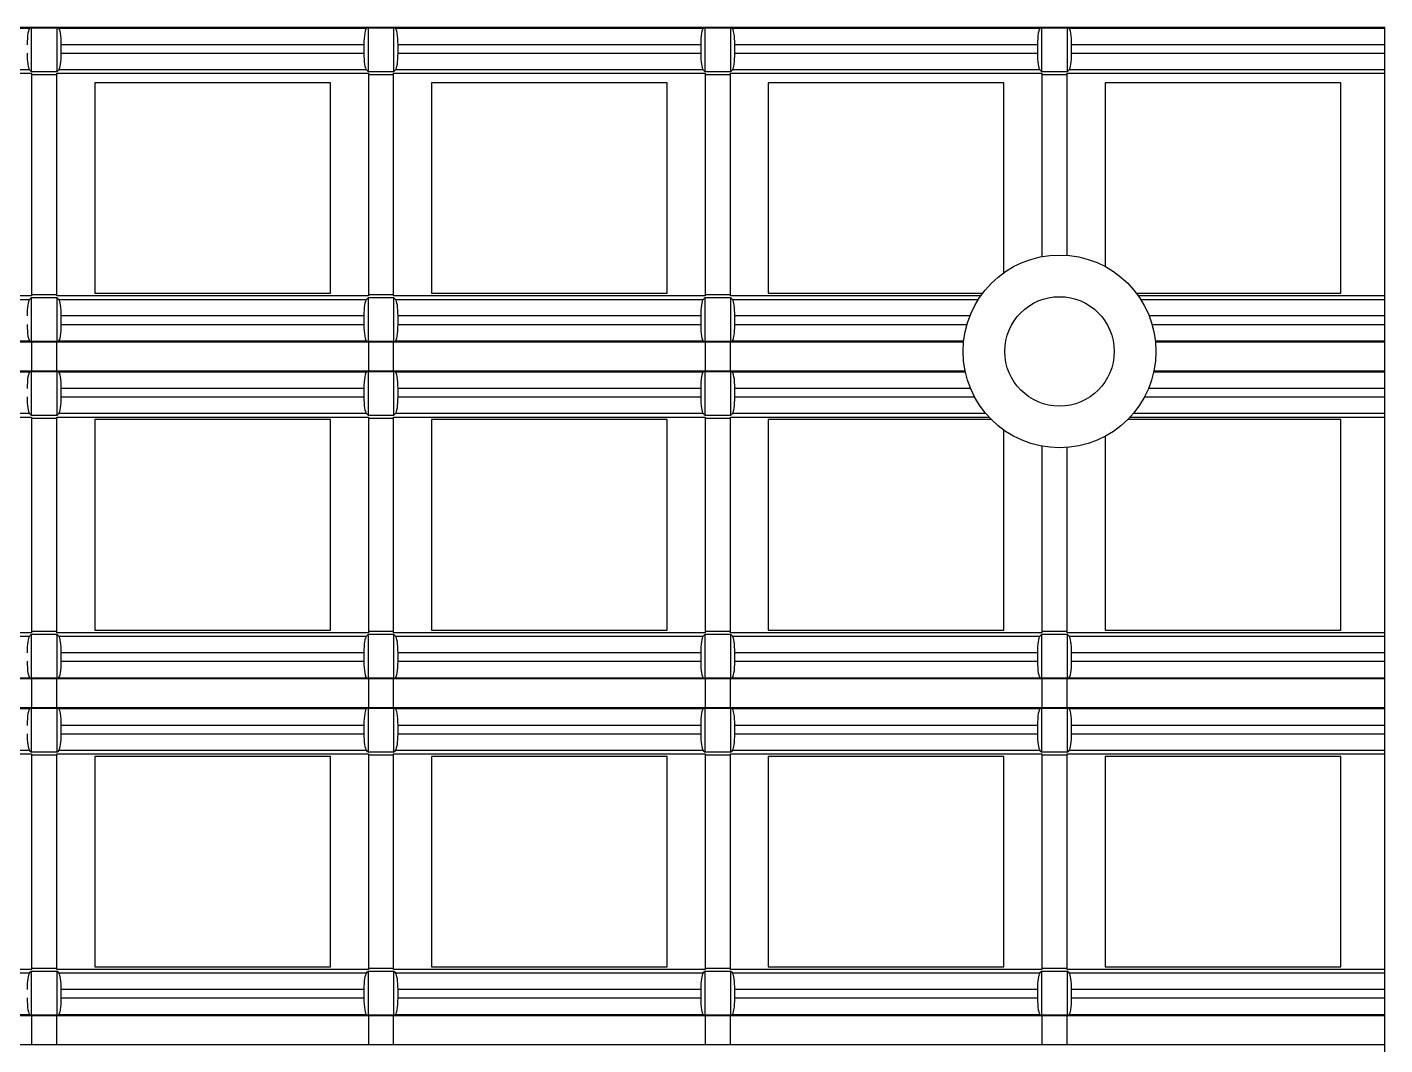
# Model space of a CAD drawing. Header units: inches. Extents: x 0 to 653, y 0 to 346.
# Drawn here: x 111.72 to 127.84, y 307.2 to 319.29 of the extents above; entities that cross this region are included whole.
import ezdxf

# ---------------------------------------------------------------- set-up
doc = ezdxf.new("R2010")
doc.units = ezdxf.units.IN
doc.header["$LTSCALE"] = 35.925693
doc.header["$MEASUREMENT"] = 0
doc.layers.get('0').update_dxf_attribs({"linetype": 'CONTINUOUS'})
doc.layers.add('2', color=7, linetype='CONTINUOUS')
doc.layers.add('71', color=7, linetype='CONTINUOUS')

msp = doc.modelspace()

# ---------------------------------------------------------------- linework, layer by layer
at = {"color": 3, "linetype": 'Continuous'}
msp.add_circle((123.981, 315.44), 0.65, dxfattribs=at)
at = {"layer": '2', "color": 132, "linetype": 'Continuous', "true_color": 0x00cccc}
for p, q in [((0, 319.291), (127.845, 319.291)), ((127.845, 319.287), (0, 319.287)), ((127.845, 191.471), (127.845, 319.291)), ((108.09, 319.28), (111.753, 319.28)), ((111.772, 319.284), (111.753, 319.28)), ((111.772, 318.76), (111.772, 319.284)), ((111.772, 319.284), (112.072, 319.284)), ((112.072, 319.284), (112.072, 318.76)), ((112.09, 319.28), (112.072, 319.284)), ((112.09, 319.28), (115.753, 319.28)), ((115.772, 319.284), (115.753, 319.28)), ((115.772, 318.76), (115.772, 319.284)), ((115.772, 319.284), (116.072, 319.284)), ((116.072, 319.284), (116.072, 318.76)), ((116.09, 319.28), (116.072, 319.284)), ((116.09, 319.28), (119.753, 319.28)), ((119.771, 319.284), (119.753, 319.28)), ((119.771, 318.76), (119.771, 319.284)), ((119.771, 319.284), (120.071, 319.284)), ((120.071, 319.284), (120.071, 318.76)), ((120.09, 319.28), (120.071, 319.284)), ((120.09, 319.28), (123.753, 319.28)), ((123.771, 319.284), (123.753, 319.28)), ((123.771, 318.76), (123.771, 319.284)), ((123.771, 319.284), (124.071, 319.284)), ((124.071, 319.284), (124.071, 318.76)), ((124.09, 319.28), (124.071, 319.284)), ((124.09, 319.28), (127.845, 319.28)), ((112.124, 318.981), (112.124, 319.08)), ((115.719, 319.08), (112.124, 319.08)), ((112.124, 318.981), (115.719, 318.981)), ((115.719, 319.08), (115.719, 318.981)), ((116.124, 318.981), (116.124, 319.08)), ((119.719, 319.08), (116.124, 319.08)), ((116.124, 318.981), (119.719, 318.981)), ((119.719, 319.08), (119.719, 318.981)), ((120.124, 318.981), (120.124, 319.08)), ((123.719, 319.08), (120.124, 319.08)), ((120.124, 318.981), (123.719, 318.981)), ((123.719, 319.08), (123.719, 318.981)), ((124.124, 318.981), (124.124, 319.08)), ((127.845, 319.08), (124.124, 319.08)), ((124.124, 318.981), (127.845, 318.981)), ((108.072, 318.743), (111.772, 318.743)), ((111.748, 318.784), (108.095, 318.784)), ((111.748, 318.784), (111.772, 318.76)), ((112.072, 318.76), (111.772, 318.76)), ((111.772, 318.743), (111.772, 316.099)), ((112.072, 318.725), (111.772, 318.725)), ((112.072, 318.76), (112.095, 318.784)), ((112.072, 316.099), (112.072, 318.743)), ((112.072, 318.743), (115.772, 318.743)), ((115.748, 318.784), (112.095, 318.784)), ((115.748, 318.784), (115.772, 318.76)), ((116.072, 318.76), (115.772, 318.76)), ((115.772, 318.743), (115.772, 316.099)), ((116.072, 318.725), (115.772, 318.725)), ((116.072, 318.76), (116.095, 318.784)), ((116.072, 316.099), (116.072, 318.743)), ((116.072, 318.743), (119.771, 318.743)), ((119.748, 318.784), (116.095, 318.784)), ((119.748, 318.784), (119.771, 318.76)), ((120.071, 318.76), (119.771, 318.76)), ((119.771, 318.743), (119.771, 316.099)), ((120.071, 318.725), (119.771, 318.725)), ((120.071, 318.76), (120.095, 318.784)), ((120.071, 316.099), (120.071, 318.743)), ((120.071, 318.743), (123.771, 318.743)), ((123.748, 318.784), (120.095, 318.784)), ((123.748, 318.784), (123.771, 318.76)), ((124.071, 318.76), (123.771, 318.76)), ((123.771, 318.743), (123.771, 316.566)), ((124.071, 318.725), (123.771, 318.725)), ((124.071, 318.76), (124.095, 318.784)), ((124.071, 316.582), (124.071, 318.743)), ((124.071, 318.743), (127.845, 318.743)), ((127.845, 318.784), (124.095, 318.784)), ((112.522, 318.63), (112.522, 316.13)), ((115.322, 318.63), (112.522, 318.63)), ((115.322, 316.13), (115.322, 318.63)), ((116.522, 318.63), (116.522, 316.13)), ((119.321, 318.63), (116.522, 318.63)), ((119.321, 316.13), (119.321, 318.63)), ((120.521, 318.63), (120.521, 316.13)), ((123.321, 318.63), (120.521, 318.63)), ((123.321, 316.376), (123.321, 318.63)), ((124.521, 318.63), (124.521, 316.45)), ((127.321, 318.63), (124.521, 318.63)), ((127.321, 316.13), (127.321, 318.63)), ((111.772, 316.099), (108.072, 316.099)), ((111.772, 316.081), (111.748, 316.058)), ((111.772, 316.116), (112.072, 316.116)), ((111.772, 315.558), (111.772, 316.081)), ((111.772, 316.081), (112.072, 316.081)), ((115.772, 316.099), (112.072, 316.099)), ((112.072, 316.081), (112.072, 315.558)), ((112.095, 316.058), (112.072, 316.081)), ((112.522, 316.13), (115.322, 316.13)), ((115.772, 316.081), (115.748, 316.058)), ((115.772, 316.116), (116.072, 316.116)), ((115.772, 315.558), (115.772, 316.081)), ((115.772, 316.081), (116.072, 316.081)), ((119.771, 316.099), (116.072, 316.099)), ((116.072, 316.081), (116.072, 315.558)), ((116.095, 316.058), (116.072, 316.081)), ((116.522, 316.13), (119.321, 316.13)), ((119.771, 316.081), (119.748, 316.058)), ((119.771, 316.116), (120.071, 316.116)), ((119.771, 315.558), (119.771, 316.081)), ((119.771, 316.081), (120.071, 316.081)), ((123.044, 316.099), (120.071, 316.099)), ((120.071, 316.081), (120.071, 315.558)), ((120.095, 316.058), (120.071, 316.081)), ((120.521, 316.13), (123.067, 316.13)), ((124.895, 316.13), (127.321, 316.13)), ((127.845, 316.099), (124.918, 316.099)), ((108.095, 316.058), (111.748, 316.058)), ((112.095, 316.058), (115.748, 316.058)), ((116.095, 316.058), (119.748, 316.058)), ((120.095, 316.058), (123.017, 316.058)), ((124.946, 316.058), (127.845, 316.058)), ((112.124, 315.761), (112.124, 315.861)), ((115.719, 315.861), (112.124, 315.861)), ((112.124, 315.761), (115.719, 315.761)), ((115.719, 315.861), (115.719, 315.761)), ((116.124, 315.761), (116.124, 315.861)), ((119.719, 315.861), (116.124, 315.861)), ((116.124, 315.761), (119.719, 315.761)), ((119.719, 315.861), (119.719, 315.761)), ((120.124, 315.761), (120.124, 315.861)), ((122.916, 315.861), (120.124, 315.861)), ((120.124, 315.761), (122.882, 315.761)), ((127.845, 315.861), (125.046, 315.861)), ((125.081, 315.761), (127.845, 315.761)), ((108.072, 315.554), (111.772, 315.554)), ((111.753, 315.561), (108.09, 315.561)), ((111.753, 315.561), (111.772, 315.558)), ((112.072, 315.558), (111.772, 315.558)), ((111.772, 315.554), (111.772, 315.206)), ((112.072, 315.551), (111.772, 315.551)), ((112.072, 315.558), (112.09, 315.561)), ((112.072, 315.206), (112.072, 315.554)), ((112.072, 315.554), (115.772, 315.554)), ((115.753, 315.561), (112.09, 315.561)), ((115.753, 315.561), (115.772, 315.558)), ((116.072, 315.558), (115.772, 315.558)), ((115.772, 315.554), (115.772, 315.206)), ((116.072, 315.551), (115.772, 315.551)), ((116.072, 315.558), (116.09, 315.561)), ((116.072, 315.206), (116.072, 315.554)), ((116.072, 315.554), (119.771, 315.554)), ((119.753, 315.561), (116.09, 315.561)), ((119.753, 315.561), (119.771, 315.558)), ((120.071, 315.558), (119.771, 315.558)), ((119.771, 315.554), (119.771, 315.206)), ((120.071, 315.551), (119.771, 315.551)), ((120.071, 315.558), (120.09, 315.561)), ((120.071, 315.206), (120.071, 315.554)), ((120.071, 315.554), (122.841, 315.554)), ((122.842, 315.561), (120.09, 315.561)), ((127.845, 315.561), (125.12, 315.561)), ((125.121, 315.554), (127.845, 315.554)), ((111.772, 315.206), (108.072, 315.206)), ((108.09, 315.199), (111.753, 315.199)), ((111.772, 315.203), (111.753, 315.199)), ((111.772, 315.21), (112.072, 315.21)), ((111.772, 314.679), (111.772, 315.203)), ((111.772, 315.203), (112.072, 315.203)), ((115.772, 315.206), (112.072, 315.206)), ((112.072, 315.203), (112.072, 314.679)), ((112.09, 315.199), (112.072, 315.203)), ((112.09, 315.199), (115.753, 315.199)), ((115.772, 315.203), (115.753, 315.199)), ((115.772, 315.21), (116.072, 315.21)), ((115.772, 314.679), (115.772, 315.203)), ((115.772, 315.203), (116.072, 315.203)), ((119.771, 315.206), (116.072, 315.206)), ((116.072, 315.203), (116.072, 314.679)), ((116.09, 315.199), (116.072, 315.203)), ((116.09, 315.199), (119.753, 315.199)), ((119.771, 315.203), (119.753, 315.199)), ((119.771, 315.21), (120.071, 315.21)), ((119.771, 314.679), (119.771, 315.203)), ((119.771, 315.203), (120.071, 315.203)), ((122.86, 315.206), (120.071, 315.206)), ((120.071, 315.203), (120.071, 314.679)), ((120.09, 315.199), (120.071, 315.203)), ((120.09, 315.199), (122.861, 315.199)), ((125.101, 315.199), (127.845, 315.199)), ((127.845, 315.206), (125.102, 315.206)), ((112.124, 314.899), (112.124, 314.999)), ((115.719, 314.999), (112.124, 314.999)), ((115.719, 314.999), (115.719, 314.899)), ((116.124, 314.899), (116.124, 314.999)), ((119.719, 314.999), (116.124, 314.999)), ((119.719, 314.999), (119.719, 314.899)), ((120.124, 314.899), (120.124, 314.999)), ((122.924, 314.999), (120.124, 314.999)), ((127.845, 314.999), (125.038, 314.999)), ((112.124, 314.899), (115.719, 314.899)), ((116.124, 314.899), (119.719, 314.899)), ((120.124, 314.899), (122.971, 314.899)), ((124.991, 314.899), (127.845, 314.899)), ((108.072, 314.661), (111.772, 314.661)), ((111.748, 314.702), (108.095, 314.702)), ((111.748, 314.702), (111.772, 314.679)), ((112.072, 314.679), (111.772, 314.679)), ((111.772, 314.661), (111.772, 312.099)), ((112.072, 314.644), (111.772, 314.644)), ((112.072, 314.679), (112.095, 314.702)), ((112.072, 312.099), (112.072, 314.661)), ((112.072, 314.661), (115.772, 314.661)), ((115.748, 314.702), (112.095, 314.702)), ((112.522, 314.63), (112.522, 312.13)), ((115.322, 314.63), (112.522, 314.63)), ((115.322, 312.13), (115.322, 314.63)), ((115.748, 314.702), (115.772, 314.679)), ((116.072, 314.679), (115.772, 314.679)), ((115.772, 314.661), (115.772, 312.099)), ((116.072, 314.644), (115.772, 314.644)), ((116.072, 314.679), (116.095, 314.702)), ((116.072, 312.099), (116.072, 314.661)), ((116.072, 314.661), (119.771, 314.661)), ((119.748, 314.702), (116.095, 314.702)), ((116.522, 314.63), (116.522, 312.13)), ((119.321, 314.63), (116.522, 314.63)), ((119.321, 312.13), (119.321, 314.63)), ((119.748, 314.702), (119.771, 314.679)), ((120.071, 314.679), (119.771, 314.679)), ((119.771, 314.661), (119.771, 312.099)), ((120.071, 314.644), (119.771, 314.644)), ((120.071, 314.679), (120.095, 314.702)), ((120.071, 312.099), (120.071, 314.661)), ((120.071, 314.661), (123.141, 314.661)), ((123.105, 314.702), (120.095, 314.702)), ((120.521, 314.63), (120.521, 312.13)), ((123.171, 314.63), (120.521, 314.63)), ((127.321, 314.63), (124.791, 314.63)), ((124.821, 314.661), (127.845, 314.661)), ((127.845, 314.702), (124.858, 314.702)), ((127.321, 312.13), (127.321, 314.63)), ((123.321, 312.13), (123.321, 314.504)), ((123.771, 314.314), (123.771, 312.099)), ((124.071, 312.099), (124.071, 314.298)), ((124.521, 314.43), (124.521, 312.13)), ((111.772, 312.099), (108.072, 312.099)), ((108.095, 312.058), (111.748, 312.058)), ((111.772, 312.081), (111.748, 312.058)), ((111.772, 312.117), (112.072, 312.117)), ((111.772, 311.558), (111.772, 312.081)), ((111.772, 312.081), (112.072, 312.081)), ((115.772, 312.099), (112.072, 312.099)), ((112.072, 312.081), (112.072, 311.558)), ((112.095, 312.058), (112.072, 312.081)), ((112.095, 312.058), (115.748, 312.058)), ((112.522, 312.13), (115.322, 312.13)), ((115.772, 312.081), (115.748, 312.058)), ((115.772, 312.117), (116.072, 312.117)), ((115.772, 311.558), (115.772, 312.081)), ((115.772, 312.081), (116.072, 312.081)), ((119.771, 312.099), (116.072, 312.099)), ((116.072, 312.081), (116.072, 311.558)), ((116.095, 312.058), (116.072, 312.081)), ((116.095, 312.058), (119.748, 312.058)), ((116.522, 312.13), (119.321, 312.13)), ((119.771, 312.081), (119.748, 312.058)), ((119.771, 312.117), (120.071, 312.117)), ((119.771, 311.558), (119.771, 312.081)), ((119.771, 312.081), (120.071, 312.081)), ((123.771, 312.099), (120.071, 312.099)), ((120.071, 312.081), (120.071, 311.558)), ((120.095, 312.058), (120.071, 312.081)), ((120.095, 312.058), (123.748, 312.058)), ((120.521, 312.13), (123.321, 312.13)), ((123.771, 312.081), (123.748, 312.058)), ((123.771, 312.117), (124.071, 312.117)), ((123.771, 311.558), (123.771, 312.081)), ((123.771, 312.081), (124.071, 312.081)), ((127.845, 312.099), (124.071, 312.099)), ((124.071, 312.081), (124.071, 311.558)), ((124.095, 312.058), (124.071, 312.081)), ((124.095, 312.058), (127.845, 312.058)), ((124.521, 312.13), (127.321, 312.13)), ((112.124, 311.761), (112.124, 311.861)), ((115.719, 311.861), (112.124, 311.861)), ((112.124, 311.761), (115.719, 311.761)), ((115.719, 311.861), (115.719, 311.761)), ((116.124, 311.761), (116.124, 311.861)), ((119.719, 311.861), (116.124, 311.861)), ((116.124, 311.761), (119.719, 311.761)), ((119.719, 311.861), (119.719, 311.761)), ((120.124, 311.761), (120.124, 311.861)), ((123.719, 311.861), (120.124, 311.861)), ((120.124, 311.761), (123.719, 311.761)), ((123.719, 311.861), (123.719, 311.761)), ((124.124, 311.761), (124.124, 311.861)), ((127.845, 311.861), (124.124, 311.861)), ((124.124, 311.761), (127.845, 311.761)), ((108.072, 311.554), (111.772, 311.554)), ((111.753, 311.561), (108.09, 311.561)), ((111.753, 311.561), (111.772, 311.558)), ((112.072, 311.558), (111.772, 311.558)), ((111.772, 311.554), (111.772, 311.206)), ((112.072, 311.551), (111.772, 311.551)), ((112.072, 311.558), (112.09, 311.561)), ((112.072, 311.206), (112.072, 311.554)), ((112.072, 311.554), (115.772, 311.554)), ((115.753, 311.561), (112.09, 311.561)), ((115.753, 311.561), (115.772, 311.558)), ((116.072, 311.558), (115.772, 311.558)), ((115.772, 311.554), (115.772, 311.206)), ((116.072, 311.551), (115.772, 311.551)), ((116.072, 311.558), (116.09, 311.561)), ((116.072, 311.206), (116.072, 311.554)), ((116.072, 311.554), (119.771, 311.554)), ((119.753, 311.561), (116.09, 311.561)), ((119.753, 311.561), (119.771, 311.558)), ((120.071, 311.558), (119.771, 311.558)), ((119.771, 311.554), (119.771, 311.206)), ((120.071, 311.551), (119.771, 311.551)), ((120.071, 311.558), (120.09, 311.561)), ((120.071, 311.206), (120.071, 311.554)), ((120.071, 311.554), (123.771, 311.554)), ((123.753, 311.561), (120.09, 311.561)), ((123.753, 311.561), (123.771, 311.558)), ((124.071, 311.558), (123.771, 311.558)), ((123.771, 311.554), (123.771, 311.206)), ((124.071, 311.551), (123.771, 311.551)), ((124.071, 311.558), (124.09, 311.561)), ((124.071, 311.206), (124.071, 311.554)), ((124.071, 311.554), (127.845, 311.554)), ((127.845, 311.561), (124.09, 311.561)), ((111.772, 311.206), (108.072, 311.206)), ((108.09, 311.199), (111.753, 311.199)), ((111.772, 311.203), (111.753, 311.199)), ((111.772, 311.21), (112.072, 311.21)), ((111.772, 310.679), (111.772, 311.203)), ((111.772, 311.203), (112.072, 311.203)), ((115.772, 311.206), (112.072, 311.206)), ((112.072, 311.203), (112.072, 310.679)), ((112.09, 311.199), (112.072, 311.203)), ((112.09, 311.199), (115.753, 311.199)), ((115.772, 311.203), (115.753, 311.199)), ((115.772, 311.21), (116.072, 311.21)), ((115.772, 310.679), (115.772, 311.203)), ((115.772, 311.203), (116.072, 311.203)), ((119.771, 311.206), (116.072, 311.206)), ((116.072, 311.203), (116.072, 310.679)), ((116.09, 311.199), (116.072, 311.203)), ((116.09, 311.199), (119.753, 311.199)), ((119.771, 311.203), (119.753, 311.199)), ((119.771, 311.21), (120.071, 311.21)), ((119.771, 310.679), (119.771, 311.203)), ((119.771, 311.203), (120.071, 311.203)), ((123.771, 311.206), (120.071, 311.206)), ((120.071, 311.203), (120.071, 310.679)), ((120.09, 311.199), (120.071, 311.203)), ((120.09, 311.199), (123.753, 311.199)), ((123.771, 311.203), (123.753, 311.199)), ((123.771, 311.21), (124.071, 311.21)), ((123.771, 310.679), (123.771, 311.203)), ((123.771, 311.203), (124.071, 311.203)), ((127.845, 311.206), (124.071, 311.206)), ((124.071, 311.203), (124.071, 310.679)), ((124.09, 311.199), (124.071, 311.203)), ((124.09, 311.199), (127.845, 311.199)), ((112.124, 310.899), (112.124, 310.999)), ((115.719, 310.999), (112.124, 310.999)), ((115.719, 310.999), (115.719, 310.899)), ((116.124, 310.899), (116.124, 310.999)), ((119.719, 310.999), (116.124, 310.999)), ((119.719, 310.999), (119.719, 310.899)), ((120.124, 310.899), (120.124, 310.999)), ((123.719, 310.999), (120.124, 310.999)), ((123.719, 310.999), (123.719, 310.899)), ((124.124, 310.899), (124.124, 310.999)), ((127.845, 310.999), (124.124, 310.999)), ((112.124, 310.899), (115.719, 310.899)), ((116.124, 310.899), (119.719, 310.899)), ((120.124, 310.899), (123.719, 310.899)), ((124.124, 310.899), (127.845, 310.899)), ((108.072, 310.662), (111.772, 310.662)), ((111.748, 310.702), (108.095, 310.702)), ((111.748, 310.702), (111.772, 310.679)), ((112.072, 310.679), (111.772, 310.679)), ((111.772, 310.662), (111.772, 308.099)), ((112.072, 310.644), (111.772, 310.644)), ((112.072, 310.679), (112.095, 310.702)), ((112.072, 308.099), (112.072, 310.662)), ((112.072, 310.662), (115.772, 310.662)), ((115.748, 310.702), (112.095, 310.702)), ((112.522, 310.63), (112.522, 308.13)), ((115.322, 310.63), (112.522, 310.63)), ((115.322, 308.13), (115.322, 310.63)), ((115.748, 310.702), (115.772, 310.679)), ((116.072, 310.679), (115.772, 310.679)), ((115.772, 310.662), (115.772, 308.099)), ((116.072, 310.644), (115.772, 310.644)), ((116.072, 310.679), (116.095, 310.702)), ((116.072, 308.099), (116.072, 310.662)), ((116.072, 310.662), (119.771, 310.662)), ((119.748, 310.702), (116.095, 310.702)), ((116.522, 310.63), (116.522, 308.13)), ((119.321, 310.63), (116.522, 310.63)), ((119.321, 308.13), (119.321, 310.63)), ((119.748, 310.702), (119.771, 310.679)), ((120.071, 310.679), (119.771, 310.679)), ((119.771, 310.662), (119.771, 308.099)), ((120.071, 310.644), (119.771, 310.644)), ((120.071, 310.679), (120.095, 310.702)), ((120.071, 308.099), (120.071, 310.662)), ((120.071, 310.662), (123.771, 310.662)), ((123.748, 310.702), (120.095, 310.702)), ((120.521, 310.63), (120.521, 308.13)), ((123.321, 310.63), (120.521, 310.63)), ((123.321, 308.13), (123.321, 310.63)), ((123.748, 310.702), (123.771, 310.679)), ((124.071, 310.679), (123.771, 310.679)), ((123.771, 310.662), (123.771, 308.099)), ((124.071, 310.644), (123.771, 310.644)), ((124.071, 310.679), (124.095, 310.702)), ((124.071, 308.099), (124.071, 310.662)), ((124.071, 310.662), (127.845, 310.662)), ((127.845, 310.702), (124.095, 310.702)), ((124.521, 310.63), (124.521, 308.13)), ((127.321, 310.63), (124.521, 310.63)), ((127.321, 308.13), (127.321, 310.63)), ((111.772, 308.099), (108.072, 308.099)), ((108.095, 308.058), (111.748, 308.058)), ((111.772, 308.081), (111.748, 308.058)), ((111.772, 308.117), (112.072, 308.117)), ((111.772, 307.558), (111.772, 308.081)), ((111.772, 308.081), (112.072, 308.081)), ((115.772, 308.099), (112.072, 308.099)), ((112.072, 308.081), (112.072, 307.558)), ((112.095, 308.058), (112.072, 308.081)), ((112.095, 308.058), (115.748, 308.058)), ((112.522, 308.13), (115.322, 308.13)), ((115.772, 308.081), (115.748, 308.058)), ((115.772, 308.117), (116.072, 308.117)), ((115.772, 307.558), (115.772, 308.081)), ((115.772, 308.081), (116.072, 308.081)), ((119.771, 308.099), (116.072, 308.099)), ((116.072, 308.081), (116.072, 307.558)), ((116.095, 308.058), (116.072, 308.081)), ((116.095, 308.058), (119.748, 308.058)), ((116.522, 308.13), (119.321, 308.13)), ((119.771, 308.081), (119.748, 308.058)), ((119.771, 308.117), (120.071, 308.117)), ((119.771, 307.558), (119.771, 308.081)), ((119.771, 308.081), (120.071, 308.081)), ((123.771, 308.099), (120.071, 308.099)), ((120.071, 308.081), (120.071, 307.558)), ((120.095, 308.058), (120.071, 308.081)), ((120.095, 308.058), (123.748, 308.058)), ((120.521, 308.13), (123.321, 308.13)), ((123.771, 308.081), (123.748, 308.058)), ((123.771, 308.117), (124.071, 308.117)), ((123.771, 307.558), (123.771, 308.081)), ((123.771, 308.081), (124.071, 308.081)), ((127.845, 308.099), (124.071, 308.099)), ((124.071, 308.081), (124.071, 307.558)), ((124.095, 308.058), (124.071, 308.081)), ((124.095, 308.058), (127.845, 308.058)), ((124.521, 308.13), (127.321, 308.13)), ((112.124, 307.761), (112.124, 307.861)), ((115.719, 307.861), (112.124, 307.861)), ((115.719, 307.861), (115.719, 307.761)), ((116.124, 307.761), (116.124, 307.861)), ((119.719, 307.861), (116.124, 307.861)), ((119.719, 307.861), (119.719, 307.761)), ((120.124, 307.761), (120.124, 307.861)), ((123.719, 307.861), (120.124, 307.861)), ((123.719, 307.861), (123.719, 307.761)), ((124.124, 307.761), (124.124, 307.861)), ((127.845, 307.861), (124.124, 307.861)), ((112.124, 307.761), (115.719, 307.761)), ((116.124, 307.761), (119.719, 307.761)), ((120.124, 307.761), (123.719, 307.761)), ((124.124, 307.761), (127.845, 307.761)), ((108.072, 307.554), (111.772, 307.554)), ((111.753, 307.561), (108.09, 307.561)), ((111.753, 307.561), (111.772, 307.558)), ((112.072, 307.558), (111.772, 307.558)), ((111.772, 307.554), (111.772, 307.206)), ((112.072, 307.551), (111.772, 307.551)), ((112.072, 307.558), (112.09, 307.561)), ((112.072, 307.206), (112.072, 307.554)), ((112.072, 307.554), (115.772, 307.554)), ((115.753, 307.561), (112.09, 307.561)), ((115.753, 307.561), (115.772, 307.558)), ((116.072, 307.558), (115.772, 307.558)), ((115.772, 307.554), (115.772, 307.206)), ((116.072, 307.551), (115.772, 307.551)), ((116.072, 307.558), (116.09, 307.561)), ((116.072, 307.206), (116.072, 307.554)), ((116.072, 307.554), (119.771, 307.554)), ((119.753, 307.561), (116.09, 307.561)), ((119.753, 307.561), (119.771, 307.558)), ((120.071, 307.558), (119.771, 307.558)), ((119.771, 307.554), (119.771, 307.206)), ((120.071, 307.551), (119.771, 307.551)), ((120.071, 307.558), (120.09, 307.561)), ((120.071, 307.206), (120.071, 307.554)), ((120.071, 307.554), (123.771, 307.554)), ((123.753, 307.561), (120.09, 307.561)), ((123.753, 307.561), (123.771, 307.558)), ((124.071, 307.558), (123.771, 307.558)), ((123.771, 307.554), (123.771, 307.206)), ((124.071, 307.551), (123.771, 307.551)), ((124.071, 307.558), (124.09, 307.561)), ((124.071, 307.206), (124.071, 307.554)), ((124.071, 307.554), (127.845, 307.554)), ((127.845, 307.561), (124.09, 307.561)), ((111.772, 307.206), (108.072, 307.206)), ((111.772, 307.21), (112.072, 307.21)), ((115.772, 307.206), (112.072, 307.206)), ((115.772, 307.21), (116.072, 307.21)), ((119.771, 307.206), (116.072, 307.206)), ((119.771, 307.21), (120.071, 307.21)), ((123.771, 307.206), (120.071, 307.206)), ((123.771, 307.21), (124.071, 307.21)), ((127.845, 307.206), (124.071, 307.206))]:
    msp.add_line(p, q, dxfattribs=at)
for centre, start_param, end_param in [((111.754, 319.08), 0.034907, 1.570796), ((112.089, 319.08), -1.570796, -0.034907), ((115.754, 319.08), 0.034907, 1.570796), ((116.089, 319.08), -1.570796, -0.034907), ((119.754, 319.08), 0.034907, 1.570796), ((120.089, 319.08), -1.570796, -0.034907), ((123.754, 319.08), 0.034907, 1.570796), ((124.089, 319.08), -1.570796, -0.034907), ((111.754, 318.981), -4.712389, -3.316126), ((112.089, 318.981), -2.96706, -1.570796), ((115.754, 318.981), 1.570796, 2.96706), ((116.089, 318.981), -2.96706, -1.570796), ((119.754, 318.981), -4.712389, -3.316126), ((120.089, 318.981), -2.96706, -1.570796), ((123.754, 318.981), -4.712389, -3.316126), ((124.089, 318.981), -2.96706, -1.570796), ((111.754, 315.861), 0.174533, 1.570796), ((112.089, 315.861), -1.570796, -0.174533), ((115.754, 315.861), 0.174533, 1.570796), ((116.089, 315.861), -1.570796, -0.174533), ((119.754, 315.861), 0.174533, 1.570796), ((120.089, 315.861), -1.570796, -0.174533), ((111.754, 315.761), 1.570796, 3.106686), ((112.089, 315.761), -3.106686, -1.570796), ((115.754, 315.761), 1.570796, 3.106686), ((116.089, 315.761), -3.106686, -1.570796), ((119.754, 315.761), 1.570796, 3.106686), ((120.089, 315.761), -3.106686, -1.570796), ((111.754, 314.999), 0.034907, 1.570796), ((112.089, 314.999), -1.570796, -0.034907), ((115.754, 314.999), 0.034907, 1.570796), ((116.089, 314.999), -1.570796, -0.034907), ((119.754, 314.999), 0.034907, 1.570796), ((120.089, 314.999), -1.570796, -0.034907), ((111.754, 314.899), -4.712389, -3.316126), ((112.089, 314.899), -2.96706, -1.570796), ((115.754, 314.899), 1.570796, 2.96706), ((116.089, 314.899), -2.96706, -1.570796), ((119.754, 314.899), -4.712389, -3.316126), ((120.089, 314.899), -2.96706, -1.570796), ((111.754, 311.861), 0.174533, 1.570796), ((112.089, 311.861), -1.570796, -0.174533), ((115.754, 311.861), 0.174533, 1.570796), ((116.089, 311.861), -1.570796, -0.174533), ((119.754, 311.861), 0.174533, 1.570796), ((120.089, 311.861), -1.570796, -0.174533), ((123.754, 311.861), 0.174533, 1.570796), ((124.089, 311.861), -1.570796, -0.174533), ((111.754, 311.761), 1.570796, 3.106686), ((112.089, 311.761), -3.106686, -1.570796), ((115.754, 311.761), 1.570796, 3.106686), ((116.089, 311.761), -3.106686, -1.570796), ((119.754, 311.761), 1.570796, 3.106686), ((120.089, 311.761), -3.106686, -1.570796), ((123.754, 311.761), -4.712389, -3.176499), ((124.089, 311.761), -3.106686, -1.570796), ((111.754, 310.999), 0.034907, 1.570796), ((112.089, 310.999), -1.570796, -0.034907), ((115.754, 310.999), 0.034907, 1.570796), ((116.089, 310.999), -1.570796, -0.034907), ((119.754, 310.999), 0.034907, 1.570796), ((120.089, 310.999), -1.570796, -0.034907), ((123.754, 310.999), 0.034907, 1.570796), ((124.089, 310.999), -1.570796, -0.034907), ((111.754, 310.899), -4.712389, -3.316126), ((112.089, 310.899), -2.96706, -1.570796), ((115.754, 310.899), 1.570796, 2.96706), ((116.089, 310.899), -2.96706, -1.570796), ((119.754, 310.899), -4.712389, -3.316126), ((120.089, 310.899), -2.96706, -1.570796), ((123.754, 310.899), -4.712389, -3.316126), ((124.089, 310.899), -2.96706, -1.570796), ((111.754, 307.861), 0.174533, 1.570796), ((112.089, 307.861), -1.570796, -0.174533), ((115.754, 307.861), 0.174533, 1.570796), ((116.089, 307.861), -1.570796, -0.174533), ((119.754, 307.861), 0.174533, 1.570796), ((120.089, 307.861), -1.570796, -0.174533), ((123.754, 307.861), 0.174533, 1.570796), ((124.089, 307.861), -1.570796, -0.174533), ((111.754, 307.761), 1.570796, 3.106686), ((112.089, 307.761), -3.106686, -1.570796), ((115.754, 307.761), 1.570796, 3.106686), ((116.089, 307.761), -3.106686, -1.570796), ((119.754, 307.761), 1.570796, 3.106686), ((120.089, 307.761), -3.106686, -1.570796), ((123.754, 307.761), -4.712389, -3.176499), ((124.089, 307.761), -3.106686, -1.570796)]:
    msp.add_ellipse(centre, major_axis=(0, 0.2), ratio=0.176327, start_param=start_param, end_param=end_param, dxfattribs=at)
at = {"layer": '71', "color": 3, "linetype": 'Continuous'}
msp.add_circle((123.981, 315.44), 1.145, dxfattribs=at)

doc.saveas('drawing.dxf')
